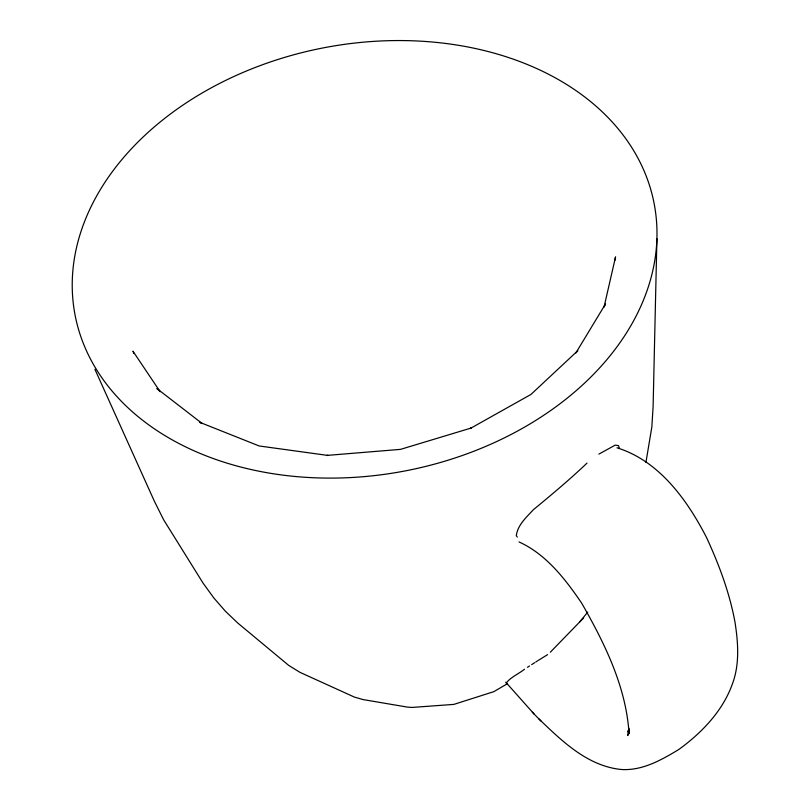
<?xml version="1.0" encoding="UTF-8"?>
<svg xmlns="http://www.w3.org/2000/svg" width="810" height="810" viewBox="0 0 810 810"><rect width="100%" height="100%" fill="white"/><g stroke="black" fill="none" stroke-linecap="round" stroke-linejoin="round"><path stroke-width="1.21" d="M656.91 238.707A294.85 215.44 -10.9 0 1 212.382 458.217A294.85 215.44 -10.9 0 1 224.603 80.919A294.85 215.44 -10.9 0 1 656.91 238.707L653.113 406.488L651.847 426.951L645.934 462.399M629.188 731.4L629.046 733.637C626.201 686.809 604.584 643.231 581.671 603.146C565.248 579.079 546.234 554.263 519.018 541.941M629.005 728.312L627.75 735.541L629.036 732.24M614.82 260.496L615.559 256.881L604.047 307.051L605.526 303.932L575.91 352.887L577.834 350.669L530.935 394.46L470.235 428.51L471.217 428.024L400.525 449.368L326.916 455.412L328.131 455.473L259.159 445.966L199.493 422.212L202.237 423.559L156.897 388.547L159.54 390.896M628.884 729.769L627.628 731.865L628.894 729.861M583.676 617.858L579.585 622.07L587.746 612.087M550.344 652.192L579.312 622.353M587.027 463.097C569.784 479.5 551.701 494.637 533.334 509.743C526.389 517.347 517.712 524.88 516.294 535.633L517.286 537.05M524.495 669.242C518.916 673.717 509.824 677.697 506.199 683.164M527.452 667.318L529.548 665.972M531.654 664.625L534.813 662.6M535.866 661.932L537.405 660.96M538.174 660.474L547.58 654.632M507.192 683.832L493.817 691.669L453.853 704.396L412.057 707.434L407.389 707.1L362.981 699.556L354.304 697.046L300.034 672.381L288.694 665.385L237.573 622.87L225.332 611.155L213.82 597.952L203.128 583.21L163.63 519.777L154.366 501.208L94.902 369.289M598.884 454.116L615.195 445.135L618.567 445.611L619.346 448.386M616.947 447.798C659.117 460.789 687.174 499.892 706.512 537.465C718.996 564.479 729.526 592.616 734.953 621.958C738.163 642.36 739.813 664.149 732.432 683.822C722.854 710.947 701.683 732.928 678.719 749.544C661.314 760.043 642.391 770.826 621.321 769.5C587.625 766.138 562.099 741.211 538.873 718.895M505.744 682.182L534.134 714.076M532.292 712.213L540.979 721.032M160.147 391.726L132.931 351.155L133.832 353.433"/></g></svg>
